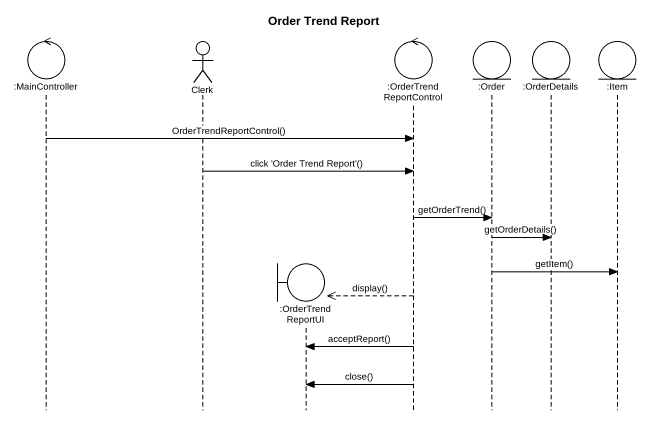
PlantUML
@startuml
title Order Trend Report
hide footbox
control ":MainController" as MainController
actor Clerk
boundary ":OrderTrendReportUI" as OrderTrendReportUI
control ":OrderTrendReportControl" as OrderTrendReportControl
entity ":Order" as Order
entity ":OrderDetails" as OrderDetails
entity ":Item" as Item

MainController -> OrderTrendReportControl : OrderTrendReportControl()
Clerk -> OrderTrendReportControl : click 'Order Trend Report'()
OrderTrendReportControl -> Order : getOrderTrend()
Order -> OrderDetails : getOrderDetails()
Order -> Item : getItem()
OrderTrendReportControl -->> OrderTrendReportUI ** : display()
OrderTrendReportControl -> OrderTrendReportUI : acceptReport()
OrderTrendReportControl -> OrderTrendReportUI : close()
@enduml
